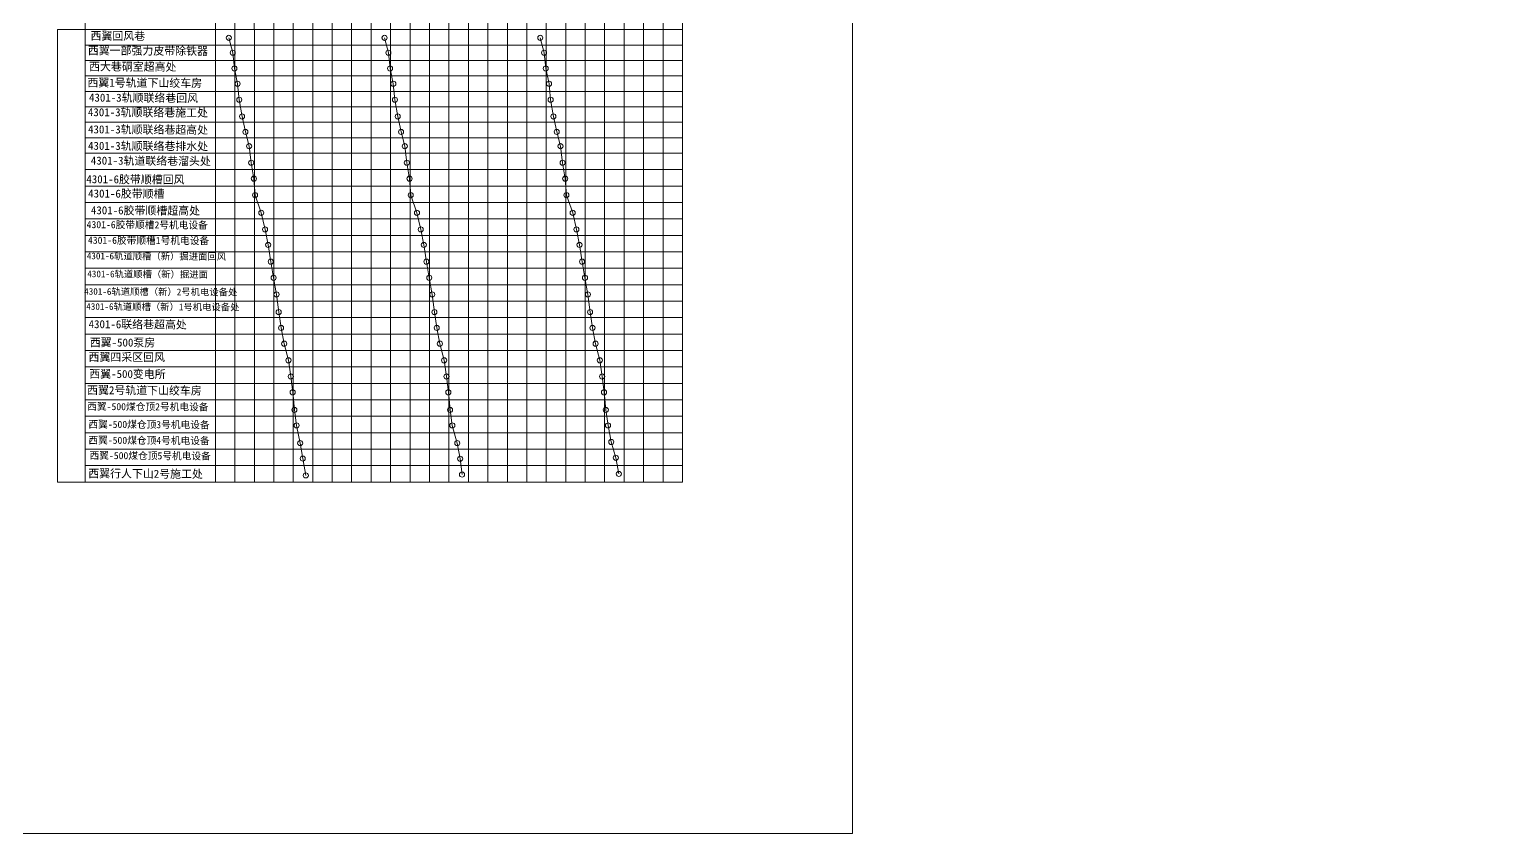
# Model space of a CAD drawing. Header units: inches. Extents: x -211412 to -11687, y -5 to 7052.
# Drawn here: x -207869 to -207203, y 6200 to 6561 of the extents above; entities that cross this region are included whole.
import ezdxf

# ---------------------------------------------------------------- set-up
doc = ezdxf.new("R2010")
doc.units = ezdxf.units.IN
doc.header["$MEASUREMENT"] = 0
doc.linetypes.add('CKSDHX1', pattern=[36, 30, -2, 0, -2, 0, -2])
doc.layers.get('0').update_dxf_attribs({"lineweight": 0})
doc.layers.add('通防巷道名称', color=7, linetype='CKSDHX1')

msp = doc.modelspace()

# ---------------------------------------------------------------- linework, layer by layer
at = {"color": 7}
for p, q in [((-207785.63, 6797.94), (-207785.63, 6561.36)), ((-207776.85, 6797.94), (-207776.85, 6561.36)), ((-207768.13, 6797.94), (-207768.13, 6561.36)), ((-207759.35, 6797.94), (-207759.35, 6561.36)), ((-207750.59, 6797.94), (-207750.59, 6561.36)), ((-207741.84, 6797.94), (-207741.84, 6561.36)), ((-207733.12, 6797.94), (-207733.12, 6561.36)), ((-207724.34, 6797.94), (-207724.34, 6561.36)), ((-207715.58, 6797.94), (-207715.58, 6561.36)), ((-207706.83, 6797.94), (-207706.83, 6561.36)), ((-207698.08, 6797.94), (-207698.08, 6561.36)), ((-207689.33, 6797.94), (-207689.33, 6561.36)), ((-207680.58, 6797.94), (-207680.58, 6561.36)), ((-207671.82, 6797.94), (-207671.82, 6561.36)), ((-207663.07, 6797.94), (-207663.07, 6561.36)), ((-207654.32, 6797.94), (-207654.32, 6561.36)), ((-207645.57, 6797.94), (-207645.57, 6561.36)), ((-207636.81, 6797.94), (-207636.81, 6561.36)), ((-207628.06, 6797.94), (-207628.06, 6561.36)), ((-207619.31, 6797.94), (-207619.31, 6561.36)), ((-207610.59, 6797.94), (-207610.59, 6561.36)), ((-207601.8, 6797.94), (-207601.8, 6561.36)), ((-207593.05, 6797.94), (-207593.05, 6561.36)), ((-207584.3, 6797.94), (-207584.3, 6561.36)), ((-207575.58, 6797.94), (-207575.58, 6561.36)), ((-207844.22, 6561.36), (-207844.22, 6739.21)), ((-207785.6, 6731.81), (-207785.6, 6561.36)), ((-207856.59, 6357.82), (-207856.59, 6561.36)), ((-207856.59, 6561.36), (-207575.55, 6561.36)), ((-207844.22, 6357.82), (-207844.22, 6561.36)), ((-207785.6, 6561.36), (-207785.6, 6357.82)), ((-207776.85, 6561.36), (-207776.85, 6357.82)), ((-207768.1, 6561.36), (-207768.1, 6357.82)), ((-207759.35, 6561.36), (-207759.35, 6357.82)), ((-207750.59, 6561.36), (-207750.59, 6357.82)), ((-207741.84, 6561.36), (-207741.84, 6357.82)), ((-207733.09, 6561.36), (-207733.09, 6357.82)), ((-207724.34, 6561.36), (-207724.34, 6357.82)), ((-207715.58, 6561.36), (-207715.58, 6357.82)), ((-207706.83, 6561.36), (-207706.83, 6357.82)), ((-207698.08, 6561.36), (-207698.08, 6357.82)), ((-207689.33, 6561.36), (-207689.33, 6357.82)), ((-207689.33, 6561.36), (-207689.33, 6357.82)), ((-207680.58, 6561.36), (-207680.58, 6357.82)), ((-207671.82, 6561.36), (-207671.82, 6357.82)), ((-207663.07, 6561.36), (-207663.07, 6357.82)), ((-207654.32, 6561.36), (-207654.32, 6357.82)), ((-207645.57, 6561.36), (-207645.57, 6357.82)), ((-207636.81, 6561.36), (-207636.81, 6357.82)), ((-207628.06, 6561.36), (-207628.06, 6357.82)), ((-207619.31, 6561.36), (-207619.31, 6357.82)), ((-207619.31, 6561.36), (-207619.31, 6357.82)), ((-207610.56, 6561.36), (-207610.56, 6357.82)), ((-207601.8, 6561.36), (-207601.8, 6357.82)), ((-207593.05, 6561.36), (-207593.05, 6357.82)), ((-207584.3, 6561.36), (-207584.3, 6357.82)), ((-207575.55, 6561.36), (-207575.55, 6357.82)), ((-207844.25, 6554.41), (-207575.58, 6554.41)), ((-207844.22, 6547.46), (-207575.55, 6547.46)), ((-207844.25, 6540.51), (-207575.58, 6540.51)), ((-207844.25, 6540.51), (-207575.58, 6540.51)), ((-207844.22, 6533.56), (-207575.55, 6533.56)), ((-207844.25, 6526.61), (-207575.58, 6526.61)), ((-207844.22, 6519.66), (-207575.55, 6519.66)), ((-207844.25, 6512.71), (-207575.58, 6512.71)), ((-207844.25, 6512.71), (-207575.58, 6512.71)), ((-207844.22, 6505.76), (-207575.55, 6505.76)), ((-207844.22, 6498.37), (-207575.55, 6498.37)), ((-207844.22, 6490.97), (-207575.55, 6490.97)), ((-207844.22, 6483.57), (-207575.55, 6483.57)), ((-207844.22, 6476.17), (-207575.55, 6476.17)), ((-207844.22, 6468.78), (-207575.55, 6468.78)), ((-207844.22, 6461.38), (-207575.55, 6461.38)), ((-207844.22, 6453.98), (-207575.55, 6453.98)), ((-207844.22, 6446.59), (-207575.55, 6446.59)), ((-207844.22, 6439.19), (-207575.55, 6439.19)), ((-207844.22, 6431.79), (-207575.55, 6431.79)), ((-207844.22, 6424.4), (-207575.55, 6424.4)), ((-207844.22, 6417), (-207575.55, 6417)), ((-207844.22, 6409.6), (-207575.55, 6409.6)), ((-207844.22, 6402.2), (-207575.55, 6402.2)), ((-207844.22, 6394.81), (-207575.55, 6394.81)), ((-207844.22, 6387.41), (-207575.55, 6387.41)), ((-207844.22, 6380.01), (-207575.55, 6380.01)), ((-207844.22, 6372.62), (-207575.55, 6372.62)), ((-207844.22, 6365.22), (-207575.55, 6365.22)), ((-207856.59, 6357.82), (-207575.55, 6357.82))]:
    msp.add_line(p, q, dxfattribs=at)
for p, q in [((-207779.57, 6557.67), (-207777.84, 6550.94)), ((-207709.55, 6557.67), (-207707.82, 6550.94)), ((-207639.53, 6557.67), (-207637.8, 6550.94)), ((-207777.84, 6550.94), (-207777.09, 6543.88)), ((-207707.82, 6550.94), (-207707.07, 6543.88)), ((-207637.8, 6550.94), (-207637.05, 6543.88)), ((-207777.09, 6543.88), (-207775.62, 6537.02)), ((-207707.07, 6543.88), (-207705.6, 6537.02)), ((-207637.05, 6543.88), (-207635.58, 6537.02)), ((-207775.62, 6537.02), (-207774.88, 6529.83)), ((-207705.6, 6537.02), (-207704.86, 6529.83)), ((-207635.58, 6537.02), (-207634.84, 6529.83)), ((-207774.88, 6529.83), (-207773.64, 6522.29)), ((-207704.86, 6529.83), (-207703.62, 6522.29)), ((-207634.84, 6529.83), (-207633.61, 6522.29)), ((-207773.64, 6522.29), (-207772.12, 6515.31)), ((-207703.62, 6522.29), (-207702.11, 6515.31)), ((-207633.61, 6522.29), (-207632.09, 6515.31)), ((-207772.12, 6515.31), (-207770.45, 6508.93)), ((-207702.11, 6515.31), (-207700.44, 6508.93)), ((-207632.09, 6515.31), (-207630.42, 6508.93)), ((-207770.45, 6508.93), (-207769.52, 6501.48)), ((-207700.44, 6508.93), (-207699.5, 6501.48)), ((-207630.42, 6508.93), (-207629.48, 6501.48)), ((-207769.52, 6501.48), (-207768.32, 6494.3)), ((-207699.5, 6501.48), (-207698.31, 6494.3)), ((-207629.48, 6501.48), (-207628.29, 6494.3)), ((-207768.32, 6494.3), (-207767.79, 6486.9)), ((-207698.31, 6494.3), (-207697.77, 6486.9)), ((-207628.29, 6494.3), (-207627.75, 6486.9)), ((-207767.79, 6486.9), (-207764.98, 6478.94)), ((-207697.77, 6486.9), (-207694.96, 6478.94)), ((-207627.75, 6486.9), (-207624.94, 6478.94)), ((-207764.98, 6478.94), (-207763.3, 6471.47)), ((-207694.96, 6478.94), (-207693.28, 6471.47)), ((-207624.94, 6478.94), (-207623.26, 6471.47)), ((-207763.3, 6471.47), (-207761.9, 6464.48)), ((-207693.28, 6471.47), (-207691.88, 6464.48)), ((-207623.26, 6471.47), (-207621.86, 6464.48)), ((-207761.9, 6464.48), (-207760.75, 6456.96)), ((-207691.88, 6464.48), (-207690.73, 6456.96)), ((-207621.86, 6464.48), (-207620.71, 6456.96)), ((-207760.75, 6456.96), (-207759.44, 6449.71)), ((-207690.73, 6456.96), (-207689.42, 6449.71)), ((-207620.71, 6456.96), (-207619.4, 6449.71)), ((-207759.44, 6449.71), (-207758.12, 6442.25)), ((-207689.42, 6449.71), (-207688.1, 6442.25)), ((-207619.4, 6449.71), (-207618.08, 6442.25)), ((-207758.12, 6442.25), (-207757.16, 6434.3)), ((-207688.1, 6442.25), (-207687.14, 6434.3)), ((-207618.08, 6442.25), (-207617.12, 6434.3)), ((-207757.16, 6434.3), (-207756.08, 6427.14)), ((-207687.14, 6434.3), (-207686.06, 6427.14)), ((-207617.12, 6434.3), (-207616.04, 6427.14)), ((-207756.08, 6427.14), (-207754.68, 6420.06)), ((-207686.06, 6427.14), (-207684.66, 6420.06)), ((-207616.04, 6427.14), (-207614.64, 6420.06)), ((-207754.68, 6420.06), (-207752.77, 6412.58)), ((-207684.66, 6420.06), (-207682.75, 6412.58)), ((-207614.64, 6420.06), (-207612.73, 6412.58)), ((-207752.77, 6412.58), (-207751.72, 6405.3)), ((-207682.75, 6412.58), (-207681.7, 6405.3)), ((-207612.73, 6412.58), (-207611.69, 6405.3)), ((-207751.72, 6405.3), (-207750.87, 6398.18)), ((-207681.7, 6405.3), (-207680.86, 6398.18)), ((-207611.69, 6405.3), (-207610.84, 6398.18)), ((-207750.87, 6398.18), (-207750.09, 6390.27)), ((-207680.86, 6398.18), (-207680.07, 6390.27)), ((-207610.84, 6398.18), (-207610.05, 6390.27)), ((-207750.09, 6390.27), (-207749.09, 6383.31)), ((-207680.07, 6390.27), (-207679.07, 6383.31)), ((-207610.05, 6390.27), (-207609.05, 6383.31)), ((-207749.09, 6383.31), (-207747.49, 6375.34)), ((-207679.07, 6383.31), (-207676.86, 6375.34)), ((-207609.05, 6383.31), (-207607.58, 6375.84)), ((-207747.49, 6375.34), (-207746.34, 6368.38)), ((-207676.86, 6375.34), (-207675.54, 6368.29)), ((-207607.58, 6375.84), (-207605.52, 6368.72)), ((-207746.34, 6368.38), (-207744.97, 6360.81)), ((-207675.54, 6368.29), (-207674.71, 6361.18)), ((-207605.52, 6368.72), (-207604.17, 6361.47))]:
    msp.add_line(p, q)
msp.add_lwpolyline([(-208385.33, 7051.76), (-207499.14, 7051.76), (-207499.14, 6199.75), (-208385.33, 6199.75)], close=True)
for centre in [(-207779.57, 6557.67), (-207709.55, 6557.67), (-207709.55, 6557.67), (-207709.55, 6557.67), (-207709.55, 6557.67), (-207709.55, 6557.67), (-207709.55, 6557.67), (-207709.55, 6557.67), (-207709.55, 6557.67), (-207709.55, 6557.67), (-207709.55, 6557.67), (-207709.55, 6557.67), (-207709.55, 6557.67), (-207709.55, 6557.67), (-207709.55, 6557.67), (-207709.55, 6557.67), (-207709.55, 6557.67), (-207709.55, 6557.67), (-207709.55, 6557.67), (-207709.55, 6557.67), (-207709.55, 6557.67), (-207709.52, 6557.67), (-207709.52, 6557.67), (-207709.52, 6557.67), (-207709.52, 6557.67), (-207709.52, 6557.67), (-207709.52, 6557.67), (-207639.53, 6557.67), (-207639.53, 6557.67), (-207639.53, 6557.67), (-207639.53, 6557.67), (-207639.53, 6557.67), (-207639.53, 6557.67), (-207639.53, 6557.67), (-207639.53, 6557.67), (-207639.53, 6557.67), (-207639.53, 6557.67), (-207639.53, 6557.67), (-207639.53, 6557.67), (-207639.53, 6557.67), (-207639.53, 6557.67), (-207639.53, 6557.67), (-207639.53, 6557.67), (-207639.53, 6557.67), (-207639.53, 6557.67), (-207639.53, 6557.67), (-207639.53, 6557.67), (-207639.5, 6557.67), (-207639.5, 6557.67), (-207639.5, 6557.67), (-207639.5, 6557.67), (-207639.5, 6557.67), (-207639.5, 6557.67), (-207777.84, 6550.94), (-207707.82, 6550.94), (-207707.82, 6550.94), (-207707.82, 6550.94), (-207707.82, 6550.94), (-207707.82, 6550.94), (-207707.82, 6550.94), (-207637.8, 6550.94), (-207637.8, 6550.94), (-207637.8, 6550.94), (-207637.8, 6550.94), (-207637.8, 6550.94), (-207637.8, 6550.94), (-207777.09, 6543.88), (-207707.07, 6543.88), (-207637.05, 6543.88), (-207775.62, 6537.02), (-207705.6, 6537.02), (-207635.58, 6537.02), (-207774.88, 6529.83), (-207704.86, 6529.83), (-207634.84, 6529.83), (-207773.64, 6522.29), (-207703.62, 6522.29), (-207633.61, 6522.29), (-207772.12, 6515.31), (-207702.11, 6515.31), (-207632.09, 6515.31), (-207770.45, 6508.93), (-207700.44, 6508.93), (-207630.42, 6508.93), (-207769.52, 6501.48), (-207699.5, 6501.48), (-207629.48, 6501.48), (-207768.32, 6494.3), (-207698.31, 6494.3), (-207628.29, 6494.3), (-207767.79, 6486.9), (-207697.77, 6486.9), (-207627.75, 6486.9), (-207764.98, 6478.94), (-207694.96, 6478.94), (-207624.94, 6478.94), (-207763.3, 6471.47), (-207693.28, 6471.47), (-207623.26, 6471.47), (-207761.9, 6464.48), (-207691.88, 6464.48), (-207621.86, 6464.48), (-207760.75, 6456.96), (-207690.73, 6456.96), (-207620.71, 6456.96), (-207759.44, 6449.71), (-207689.42, 6449.71), (-207619.4, 6449.71), (-207758.12, 6442.25), (-207688.1, 6442.25), (-207618.08, 6442.25), (-207757.16, 6434.3), (-207687.14, 6434.3), (-207617.12, 6434.3), (-207756.08, 6427.14), (-207686.06, 6427.14), (-207616.04, 6427.14), (-207754.68, 6420.06), (-207684.66, 6420.06), (-207614.64, 6420.06), (-207752.77, 6412.58), (-207682.75, 6412.58), (-207612.73, 6412.58), (-207751.72, 6405.3), (-207681.7, 6405.3), (-207611.69, 6405.3), (-207750.87, 6398.18), (-207680.86, 6398.18), (-207610.84, 6398.18), (-207750.09, 6390.27), (-207680.07, 6390.27), (-207610.05, 6390.27), (-207749.09, 6383.31), (-207679.07, 6383.31), (-207609.05, 6383.31), (-207747.49, 6375.34), (-207676.86, 6375.34), (-207607.58, 6375.84), (-207746.34, 6368.38), (-207675.54, 6368.29), (-207605.52, 6368.72), (-207744.97, 6360.81), (-207674.71, 6361.18), (-207604.17, 6361.47)]:
    msp.add_circle(centre, 1.15, dxfattribs=at)

# ---------------------------------------------------------------- texts
at = {"layer": '通防巷道名称', "color": 0, "linetype": 'Continuous', "lineweight": 30, "attachment_point": 1, "rotation": 359.70445}
for s, insert, char_height, width in [('{\\fSimSun|b0|i0|c134|p34;\\C7;西翼回风巷}', (-207841.76, 6560.38), 3.6, 67.4626), ('{\\fSimSun|b0|i0|c134|p34;\\C7;西翼一部强力皮带除铁器}', (-207842.98, 6553.81), 3.6, 67.4626), ('{\\fSimSun|b0|i0|c134|p34;\\C7;西大巷硐室超高处}', (-207842.41, 6546.59), 3.6, 67.4626), ('{\\fSimSun|b0|i0|c134|p2;西翼1号轨道下山绞车房}', (-207843.15, 6539.34), 3.6, 67.4626), ('\\pt28.8;{\\fSimSun|b0|i0|c134|p34;\\C7;4301-3轨顺联络巷回风}', (-207842.46, 6532.6), 3.6, 67.4626), ('\\pt28.8;{\\fSimSun|b0|i0|c134|p34;\\C7;4301-3轨顺联络巷施工处}', (-207842.94, 6526.03), 3.6, 67.4626), ('\\pt28.8;{\\fSimSun|b0|i0|c134|p34;\\C7;4301-3轨顺联络巷超高处}', (-207842.89, 6518.31), 3.6, 67.4626), ('\\pt28.8;{\\fSimSun|b0|i0|c134|p34;\\C7;4301-3轨顺联络巷排水处}', (-207842.89, 6510.91), 3.6, 67.4626), ('\\pt28.8;{\\fSimSun|b0|i0|c134|p34;\\C7;4301-3轨道联络巷溜头处}', (-207841.63, 6504.25), 3.6, 67.4626), ('\\pt28.8;{\\fSimSun|b0|i0|c134|p34;\\C7;4301-6胶带顺槽回风}', (-207843.65, 6495.88), 3.6, 67.4626), ('\\pt28.8;{\\fSimSun|b0|i0|c134|p34;\\C7;4301-6胶带顺槽}', (-207842.83, 6489.45), 3.6, 67.4626), ('\\pt28.8;{\\fSimSun|b0|i0|c134|p34;\\C7;4301-6胶带顺槽超高处}', (-207841.6, 6481.91), 3.6, 67.4626), ('\\pt25.6;{\\fSimSun|b0|i0|c134|p34;\\C7;4301-6胶带顺槽2号机电设备}', (-207843.53, 6475.26), 3.2, 67.4626), ('\\pt25.6;{\\fSimSun|b0|i0|c134|p34;\\C7;4301-6胶带顺槽1号机电设备}', (-207842.94, 6468.24), 3.2, 67.4626), ('\\pt24;{\\fSimSun|b0|i0|c134|p34;\\C7;4301-6轨道顺槽（新）掘进面回风}', (-207843.44, 6461.05), 3, 67.4626), ('\\pt24;{\\fSimSun|b0|i0|c134|p34;\\C7;4301-6轨道顺槽（新）掘进面}', (-207843.22, 6452.97), 3, 67.4626), ('\\pt24;{\\fSimSun|b0|i0|c134|p34;\\C7;4301-6轨道顺槽（新）2号机电设备处}', (-207844.62, 6445.08), 3, 70.6763), ('\\pt24;{\\fSimSun|b0|i0|c134|p34;\\C7;4301-6轨道顺槽（新）1号机电设备处}', (-207843.68, 6438.31), 3, 70.9285), ('\\pt28.8;{\\fSimSun|b0|i0|c134|p34;\\C7;4301-6联络巷超高处}', (-207842.63, 6430.66), 3.6, 67.4626), ('{\\fSimSun|b0|i0|c134|p2;西翼-500泵房}', (-207842.11, 6422.46), 3.6, 67.4626), ('{\\fSimSun|b0|i0|c134|p34;\\C7;西翼四采区回风}', (-207842.68, 6415.88), 3.6, 67.4626), ('{\\fSimSun|b0|i0|c134|p2;西翼-500变电所}', (-207842.33, 6408.3), 3.6, 67.4626), ('{\\fSimSun|b0|i0|c134|p2;西翼2号轨道下山绞车房}', (-207843.31, 6400.98), 3.6, 67.4626), ('{\\fSimSun|b0|i0|c134|p2;西翼-500煤仓顶2号机电设备}', (-207843.25, 6393.43), 3.2, 67.4626), ('{\\fSimSun|b0|i0|c134|p2;西翼-500煤仓顶3号机电设备}', (-207842.73, 6385.42), 3.2, 67.4626), ('{\\fSimSun|b0|i0|c134|p2;西翼-500煤仓顶4号机电设备}', (-207842.73, 6378.27), 3.2, 67.4626), ('{\\fSimSun|b0|i0|c134|p2;西翼-500煤仓顶5号机电设备}', (-207842.21, 6371.38), 3.2, 67.4626), ('{\\fSimSun|b0|i0|c134|p34;\\C7;西翼行人下山2号施工处}', (-207842.8, 6363.5), 3.6, 67.4626)]:
    msp.add_mtext(s, dxfattribs=dict(at, insert=insert, char_height=char_height, width=width))

doc.saveas('drawing.dxf')
